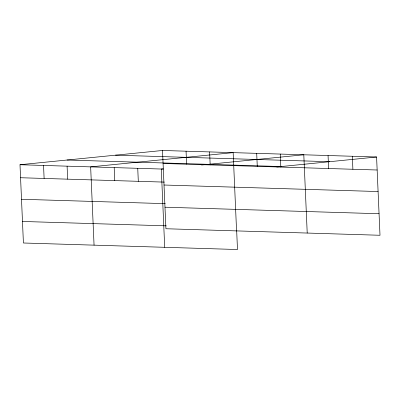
<?xml version="1.0" encoding="UTF-8"?>
<svg xmlns="http://www.w3.org/2000/svg" width="400" height="400" viewBox="0 0 400 400"><rect width="100%" height="100%" fill="white"/><g stroke="black" fill="none" stroke-linecap="round" stroke-linejoin="round"><path stroke-width="0.6" d="M236.66 230.445L237.49 249.52L23.415 243L20 164.73L162.51 150.48L376.585 157L380 235.27L165.925 228.745L162.51 150.48M163.145 168.85L161.29 169.035L164.705 247.305M201.51 165.015L303.8 154.785L307.215 233.055M276.77 166.985L376.585 157M115.48 155.18L329.555 161.705M67.03 160.025L281.1 166.55M163.075 163.48L377.15 170.005M20 164.73L163.155 169.09M20.57 177.73L164.345 182.11M164.015 185.015L378.09 191.54M21.51 199.27L165.285 203.65M164.985 207.21L379.06 213.73M22.475 221.46L166.255 225.84M352.32 156.265L352.89 169.265M328.06 155.525L328.625 168.525M280.25 154.065L280.815 167.065M256.7 153.35L257.27 166.35M236.57 230.9L233.155 152.63L90.645 166.88L94.06 245.15M209.605 151.915L210.175 164.915M186.055 151.195L186.625 164.195M137.74 168.315L138.31 181.32M114.195 167.6L114.76 180.6M67.095 166.165L67.665 179.165M43.55 165.445L44.115 178.445"/></g></svg>
